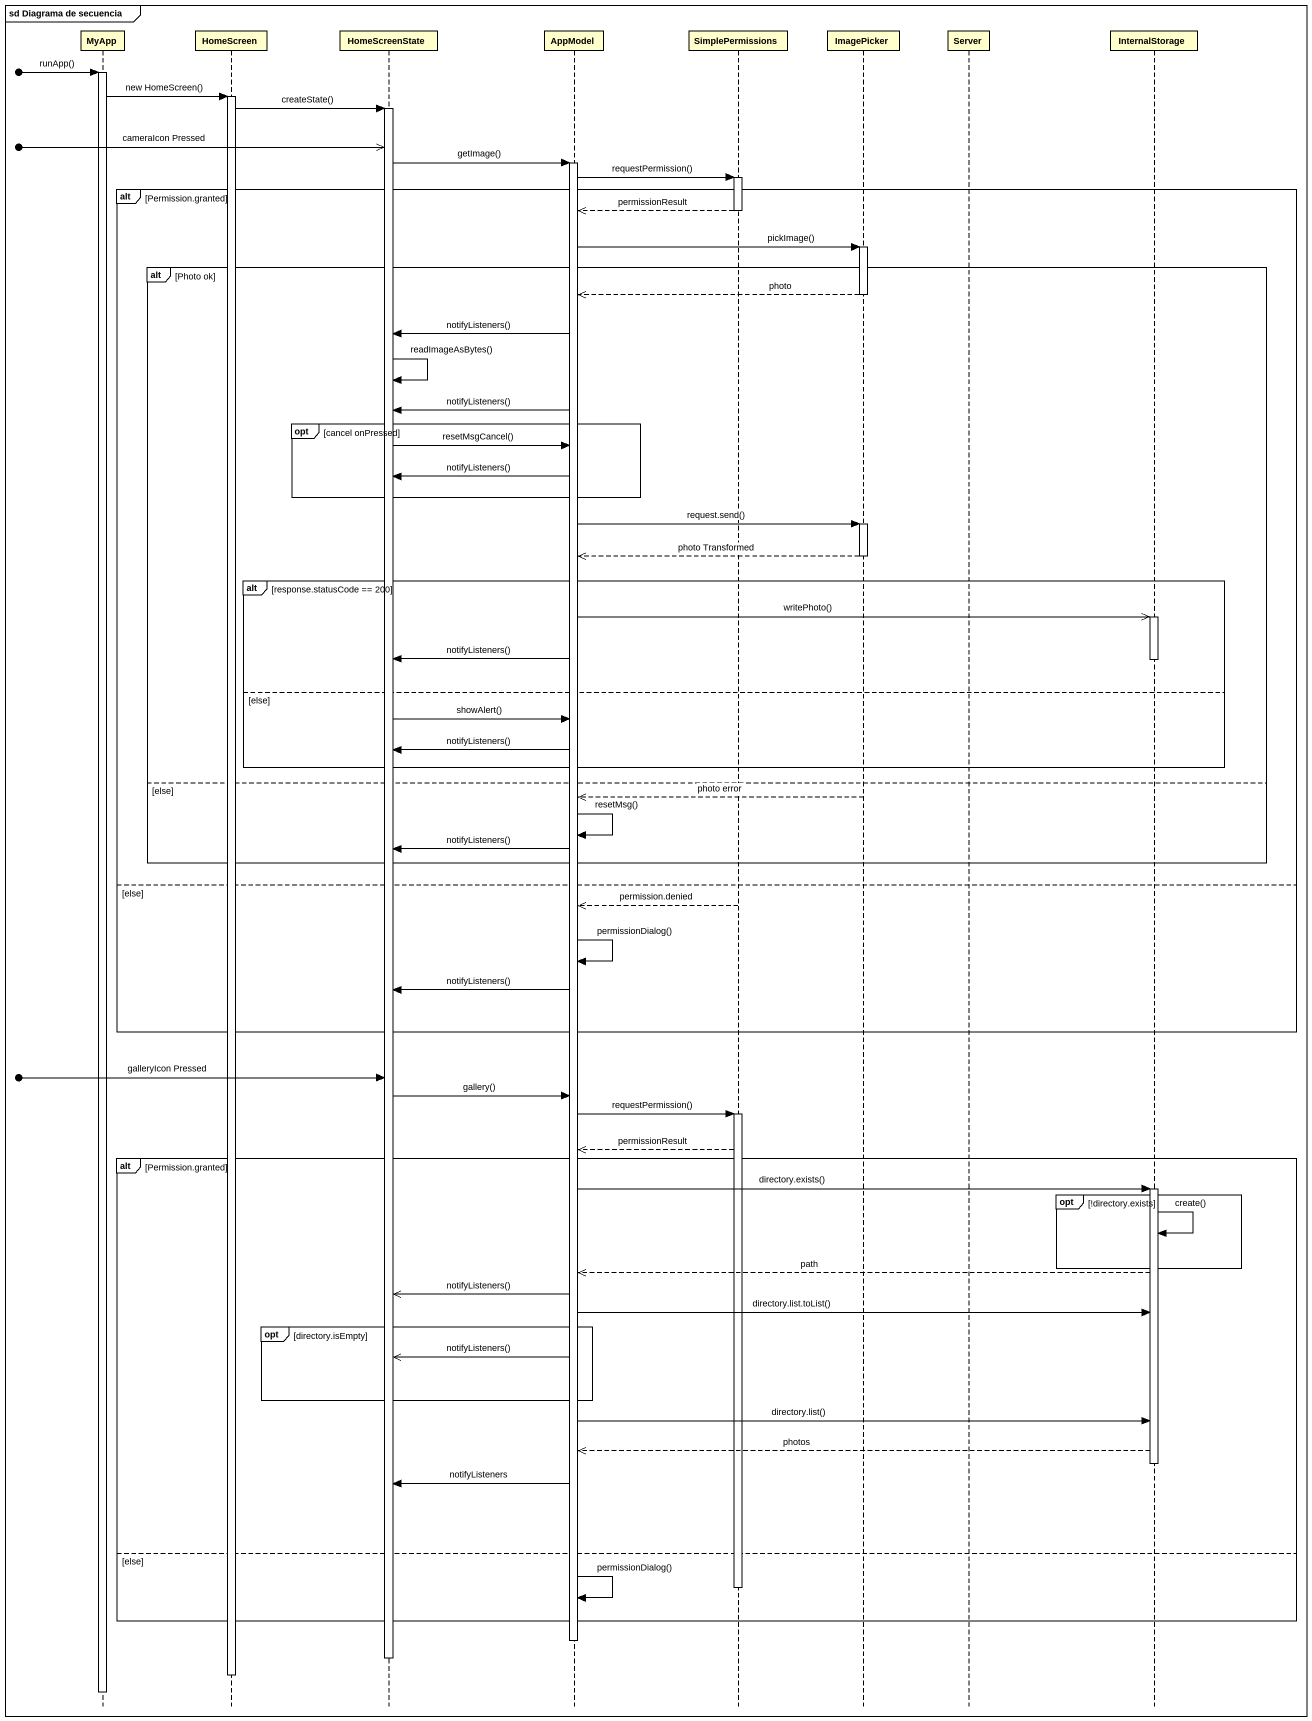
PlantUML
@startuml
mainframe sd Diagrama de secuencia
hide footbox
participant MyApp
participant HomeScreen
participant HomeScreenState
participant AppModel
participant SimplePermissions
participant ImagePicker
participant Server
participant InternalStorage

[o-> MyApp : runApp()
activate MyApp
MyApp -> HomeScreen : new HomeScreen()
activate HomeScreen
HomeScreen -> HomeScreenState : createState()
activate HomeScreenState
[o->> HomeScreenState : cameraIcon Pressed
HomeScreenState -> AppModel : getImage()
activate AppModel
AppModel -> SimplePermissions : requestPermission()
activate SimplePermissions
alt Permission.granted
  SimplePermissions -->> AppModel : permissionResult
  deactivate SimplePermissions
  AppModel -> ImagePicker : pickImage()
  activate ImagePicker
  alt Photo ok
    ImagePicker -->> AppModel : photo
    deactivate ImagePicker
    AppModel -> HomeScreenState : notifyListeners()
    HomeScreenState -> HomeScreenState : readImageAsBytes()
    AppModel -> HomeScreenState : notifyListeners()
    opt cancel onPressed
      HomeScreenState -> AppModel : resetMsgCancel()
      AppModel -> HomeScreenState : notifyListeners()
    end
    AppModel -> ImagePicker : request.send()
    activate ImagePicker
    ImagePicker -->> AppModel : photo Transformed
    deactivate ImagePicker
    alt response.statusCode == 200
      AppModel ->> InternalStorage : writePhoto()
      activate InternalStorage
      AppModel -> HomeScreenState : notifyListeners()
      deactivate InternalStorage
    else else
      HomeScreenState -> AppModel : showAlert()
      AppModel -> HomeScreenState : notifyListeners()
    end
  else else
    ImagePicker -->> AppModel : photo error
    AppModel -> AppModel : resetMsg()
    AppModel -> HomeScreenState : notifyListeners()
  end
else else
  SimplePermissions -->> AppModel : permission.denied
  AppModel -> AppModel : permissionDialog()
  AppModel -> HomeScreenState : notifyListeners()
end
[o-> HomeScreenState : galleryIcon Pressed
HomeScreenState -> AppModel : gallery()
AppModel -> SimplePermissions : requestPermission()
activate SimplePermissions
SimplePermissions -->> AppModel : permissionResult
alt Permission.granted
  AppModel -> InternalStorage : directory.exists()
  activate InternalStorage
  opt !directory.exists
    InternalStorage -> InternalStorage : create()
  end
  InternalStorage -->> AppModel : path
  AppModel ->> HomeScreenState : notifyListeners()
  AppModel -> InternalStorage : directory.list.toList()
  opt directory.isEmpty
    AppModel ->> HomeScreenState : notifyListeners()
  end
  AppModel -> InternalStorage : directory.list()
  InternalStorage -->> AppModel : photos
  deactivate InternalStorage
  AppModel -> HomeScreenState : notifyListeners
else else
  deactivate SimplePermissions
  AppModel -> AppModel : permissionDialog()
end
deactivate AppModel
deactivate HomeScreenState
deactivate HomeScreen
deactivate MyApp
@enduml
